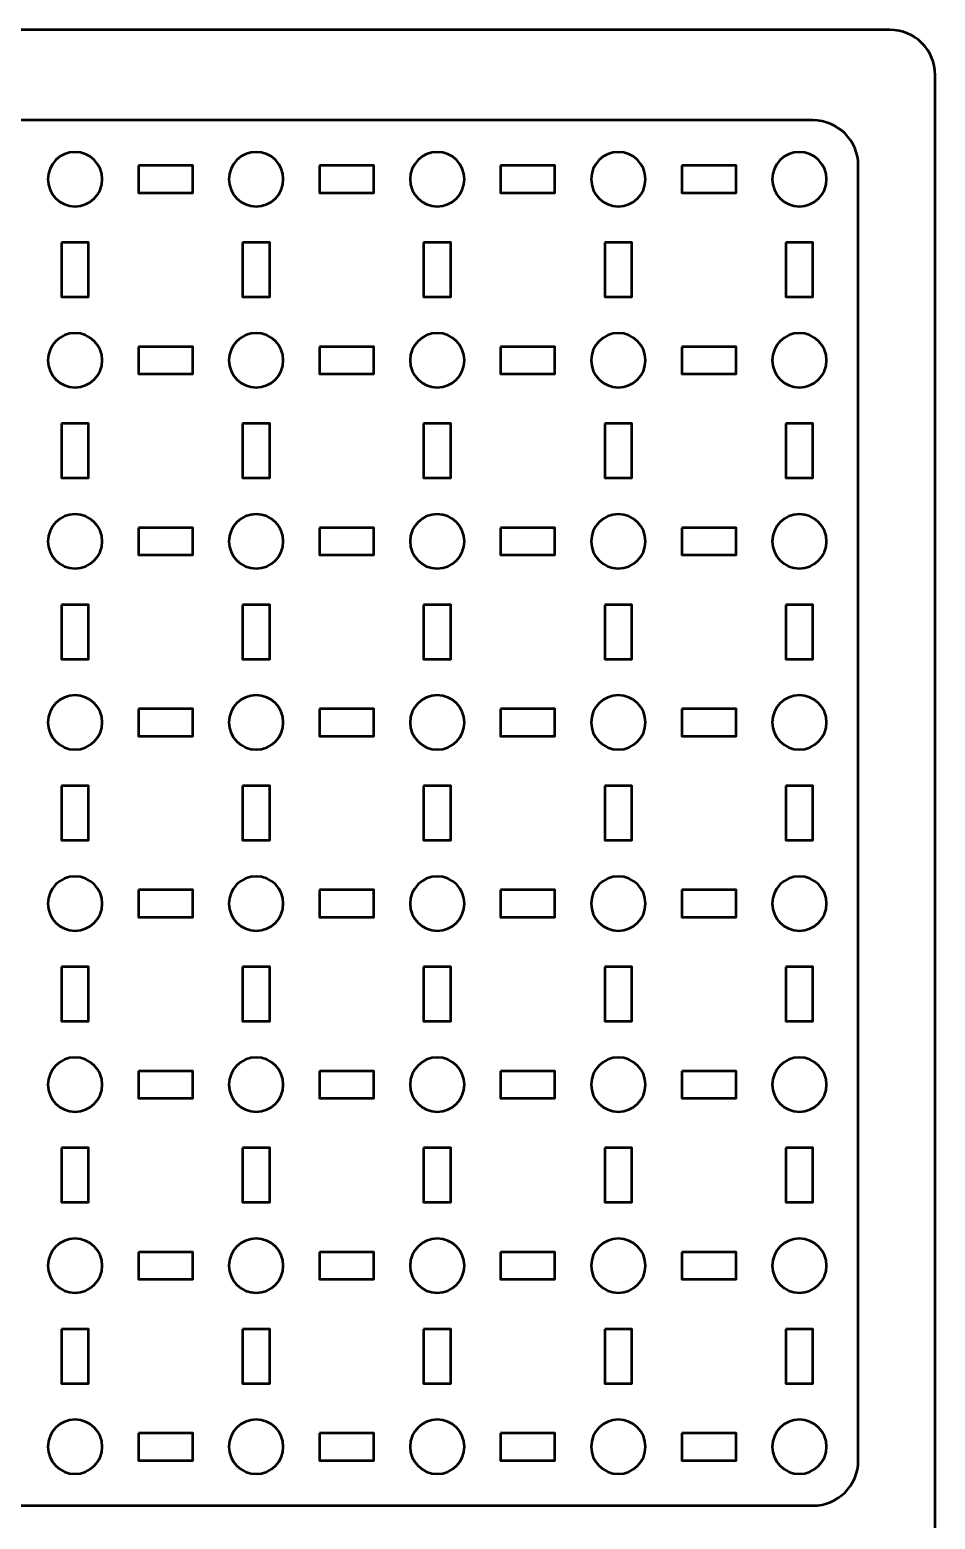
# Model space of a CAD drawing. Header units: centimetres. Extents: x -21 to 0, y -29.7 to 0.
# Drawn here: x -10 to 0, y -16.45 to 0 of the extents above; entities that cross this region are included whole.
import ezdxf

# ---------------------------------------------------------------- set-up
doc = ezdxf.new("R2010")
doc.units = ezdxf.units.CM
doc.header["$MEASUREMENT"] = 0
doc.layers.add('Layer 1', color=7, linetype='Continuous')

msp = doc.modelspace()

# ---------------------------------------------------------------- linework, layer by layer
at = {"layer": 'Layer 1', "color": 22, "lineweight": 53}
msp.add_open_spline([(-21.00003, -29.19996), (-21.00003, -29.19996), (-21.00003, -0.49992), (-21.00003, -0.49992), (-21.00003, -0.49992), (-21.00003, -0.22295), (-20.77694, 0.00004), (-20.49994, 0.00004), (-20.49994, 0.00004), (-20.49994, 0.00004), (-0.50008, 0.00004), (-0.50008, 0.00004), (-0.50008, 0.00004), (-0.22294, 0.00004), (0.00002, -0.22295), (0.00002, -0.49992), (0.00002, -0.49992), (0.00002, -0.49992), (0.00002, -29.19996), (0.00002, -29.19996), (0.00002, -29.19996), (0.00002, -29.47696), (-0.22294, -29.70005), (-0.50008, -29.70005), (-0.50008, -29.70005), (-0.50008, -29.70005), (-20.49994, -29.70005), (-20.49994, -29.70005), (-20.49994, -29.70005), (-20.77694, -29.70005), (-21.00003, -29.47696), (-21.00003, -29.19996)], degree=3, knots=[0, 0, 0, 0, 0.125, 0.125, 0.125, 0.125, 0.25, 0.25, 0.25, 0.25, 0.375, 0.375, 0.375, 0.375, 0.5, 0.5, 0.5, 0.5, 0.625, 0.625, 0.625, 0.625, 0.75, 0.75, 0.75, 0.75, 0.875, 0.875, 0.875, 0.875, 1, 1, 1, 1], dxfattribs=at)
at = {"layer": 'Layer 1', "color": 2, "lineweight": 53}
msp.add_open_spline([(-19.64997, -0.99997), (-19.64997, -0.99997), (-1.35004, -0.99997), (-1.35004, -0.99997), (-1.35004, -0.99997), (-1.07304, -0.99997), (-0.84994, -1.22307), (-0.84994, -1.50007), (-0.84994, -1.50007), (-0.84994, -1.50007), (-0.84994, -15.79995), (-0.84994, -15.79995), (-0.84994, -15.79995), (-0.84994, -16.07709), (-1.07304, -16.30005), (-1.35004, -16.30005), (-1.35004, -16.30005), (-1.35004, -16.30005), (-19.64997, -16.30005), (-19.64997, -16.30005), (-19.64997, -16.30005), (-19.92697, -16.30005), (-20.15006, -16.07709), (-20.15006, -15.79995), (-20.15006, -15.79995), (-20.15006, -15.79995), (-20.15006, -1.50007), (-20.15006, -1.50007), (-20.15006, -1.50007), (-20.15006, -1.22307), (-19.92697, -0.99997), (-19.64997, -0.99997)], degree=3, knots=[0, 0, 0, 0, 0.125, 0.125, 0.125, 0.125, 0.25, 0.25, 0.25, 0.25, 0.375, 0.375, 0.375, 0.375, 0.5, 0.5, 0.5, 0.5, 0.625, 0.625, 0.625, 0.625, 0.75, 0.75, 0.75, 0.75, 0.875, 0.875, 0.875, 0.875, 1, 1, 1, 1], dxfattribs=at)
at = {"layer": 'Layer 1', "lineweight": 53}
for points in [[(-9.20005, -1.65), (-9.20005, -1.81577), (-9.33439, -1.95), (-9.50002, -1.95), (-9.50002, -1.95), (-9.66568, -1.95), (-9.80002, -1.81577), (-9.80002, -1.65), (-9.80002, -1.65), (-9.80002, -1.48433), (-9.66568, -1.35), (-9.50002, -1.35), (-9.50002, -1.35), (-9.33439, -1.35), (-9.20005, -1.48433), (-9.20005, -1.65)], [(-7.19994, -1.65), (-7.19994, -1.81577), (-7.33432, -1.95), (-7.49995, -1.95), (-7.49995, -1.95), (-7.66572, -1.95), (-7.79995, -1.81577), (-7.79995, -1.65), (-7.79995, -1.65), (-7.79995, -1.48433), (-7.66572, -1.35), (-7.49995, -1.35), (-7.49995, -1.35), (-7.33432, -1.35), (-7.19994, -1.48433), (-7.19994, -1.65)], [(-5.20001, -1.65), (-5.20001, -1.81577), (-5.33435, -1.95), (-5.50001, -1.95), (-5.50001, -1.95), (-5.66564, -1.95), (-5.80002, -1.81577), (-5.80002, -1.65), (-5.80002, -1.65), (-5.80002, -1.48433), (-5.66564, -1.35), (-5.50001, -1.35), (-5.50001, -1.35), (-5.33435, -1.35), (-5.20001, -1.48433), (-5.20001, -1.65)], [(-3.20004, -1.65), (-3.20004, -1.81577), (-3.33428, -1.95), (-3.50005, -1.95), (-3.50005, -1.95), (-3.66571, -1.95), (-3.80005, -1.81577), (-3.80005, -1.65), (-3.80005, -1.65), (-3.80005, -1.48433), (-3.66571, -1.35), (-3.50005, -1.35), (-3.50005, -1.35), (-3.33428, -1.35), (-3.20004, -1.48433), (-3.20004, -1.65)], [(-1.19997, -1.65), (-1.19997, -1.81577), (-1.33434, -1.95), (-1.49997, -1.95), (-1.49997, -1.95), (-1.66574, -1.95), (-1.79997, -1.81577), (-1.79997, -1.65), (-1.79997, -1.65), (-1.79997, -1.48433), (-1.66574, -1.35), (-1.49997, -1.35), (-1.49997, -1.35), (-1.33434, -1.35), (-1.19997, -1.48433), (-1.19997, -1.65)], [(-8.8, -1.50007), (-8.8, -1.50007), (-8.2, -1.50007), (-8.2, -1.50007), (-8.2, -1.50007), (-8.2, -1.50007), (-8.2, -1.80007), (-8.2, -1.80007), (-8.2, -1.80007), (-8.2, -1.80007), (-8.8, -1.80007), (-8.8, -1.80007), (-8.8, -1.80007), (-8.8, -1.80007), (-8.8, -1.50007), (-8.8, -1.50007)], [(-6.80004, -1.50007), (-6.80004, -1.50007), (-6.20003, -1.50007), (-6.20003, -1.50007), (-6.20003, -1.50007), (-6.20003, -1.50007), (-6.20003, -1.80007), (-6.20003, -1.80007), (-6.20003, -1.80007), (-6.20003, -1.80007), (-6.80004, -1.80007), (-6.80004, -1.80007), (-6.80004, -1.80007), (-6.80004, -1.80007), (-6.80004, -1.50007), (-6.80004, -1.50007)], [(-4.79996, -1.50007), (-4.79996, -1.50007), (-4.19996, -1.50007), (-4.19996, -1.50007), (-4.19996, -1.50007), (-4.19996, -1.50007), (-4.19996, -1.80007), (-4.19996, -1.80007), (-4.19996, -1.80007), (-4.19996, -1.80007), (-4.79996, -1.80007), (-4.79996, -1.80007), (-4.79996, -1.80007), (-4.79996, -1.80007), (-4.79996, -1.50007), (-4.79996, -1.50007)], [(-2.80003, -1.50007), (-2.80003, -1.50007), (-2.20002, -1.50007), (-2.20002, -1.50007), (-2.20002, -1.50007), (-2.20002, -1.50007), (-2.20002, -1.80007), (-2.20002, -1.80007), (-2.20002, -1.80007), (-2.20002, -1.80007), (-2.80003, -1.80007), (-2.80003, -1.80007), (-2.80003, -1.80007), (-2.80003, -1.80007), (-2.80003, -1.50007), (-2.80003, -1.50007)], [(-9.64995, -2.35002), (-9.64995, -2.35002), (-9.34995, -2.35002), (-9.34995, -2.35002), (-9.34995, -2.35002), (-9.34995, -2.35002), (-9.34995, -2.95002), (-9.34995, -2.95002), (-9.34995, -2.95002), (-9.34995, -2.95002), (-9.64995, -2.95002), (-9.64995, -2.95002), (-9.64995, -2.95002), (-9.64995, -2.95002), (-9.64995, -2.35002), (-9.64995, -2.35002)], [(-7.65002, -2.35002), (-7.65002, -2.35002), (-7.35002, -2.35002), (-7.35002, -2.35002), (-7.35002, -2.35002), (-7.35002, -2.35002), (-7.35002, -2.95002), (-7.35002, -2.95002), (-7.35002, -2.95002), (-7.35002, -2.95002), (-7.65002, -2.95002), (-7.65002, -2.95002), (-7.65002, -2.95002), (-7.65002, -2.95002), (-7.65002, -2.35002), (-7.65002, -2.35002)], [(-5.65009, -2.35002), (-5.65009, -2.35002), (-5.35008, -2.35002), (-5.35008, -2.35002), (-5.35008, -2.35002), (-5.35008, -2.35002), (-5.35008, -2.95002), (-5.35008, -2.95002), (-5.35008, -2.95002), (-5.35008, -2.95002), (-5.65009, -2.95002), (-5.65009, -2.95002), (-5.65009, -2.95002), (-5.65009, -2.95002), (-5.65009, -2.35002), (-5.65009, -2.35002)], [(-3.64998, -2.35002), (-3.64998, -2.35002), (-3.34997, -2.35002), (-3.34997, -2.35002), (-3.34997, -2.35002), (-3.34997, -2.35002), (-3.34997, -2.95002), (-3.34997, -2.95002), (-3.34997, -2.95002), (-3.34997, -2.95002), (-3.64998, -2.95002), (-3.64998, -2.95002), (-3.64998, -2.95002), (-3.64998, -2.95002), (-3.64998, -2.35002), (-3.64998, -2.35002)], [(-1.65004, -2.35002), (-1.65004, -2.35002), (-1.35004, -2.35002), (-1.35004, -2.35002), (-1.35004, -2.35002), (-1.35004, -2.35002), (-1.35004, -2.95002), (-1.35004, -2.95002), (-1.35004, -2.95002), (-1.35004, -2.95002), (-1.65004, -2.95002), (-1.65004, -2.95002), (-1.65004, -2.95002), (-1.65004, -2.95002), (-1.65004, -2.35002), (-1.65004, -2.35002)], [(-9.20005, -3.65007), (-9.20005, -3.8157), (-9.33439, -3.95007), (-9.50002, -3.95007), (-9.50002, -3.95007), (-9.66568, -3.95007), (-9.80002, -3.8157), (-9.80002, -3.65007), (-9.80002, -3.65007), (-9.80002, -3.4843), (-9.66568, -3.35007), (-9.50002, -3.35007), (-9.50002, -3.35007), (-9.33439, -3.35007), (-9.20005, -3.4843), (-9.20005, -3.65007)], [(-7.19994, -3.65007), (-7.19994, -3.8157), (-7.33432, -3.95007), (-7.49995, -3.95007), (-7.49995, -3.95007), (-7.66572, -3.95007), (-7.79995, -3.8157), (-7.79995, -3.65007), (-7.79995, -3.65007), (-7.79995, -3.4843), (-7.66572, -3.35007), (-7.49995, -3.35007), (-7.49995, -3.35007), (-7.33432, -3.35007), (-7.19994, -3.4843), (-7.19994, -3.65007)], [(-5.20001, -3.65007), (-5.20001, -3.8157), (-5.33435, -3.95007), (-5.50001, -3.95007), (-5.50001, -3.95007), (-5.66564, -3.95007), (-5.80002, -3.8157), (-5.80002, -3.65007), (-5.80002, -3.65007), (-5.80002, -3.4843), (-5.66564, -3.35007), (-5.50001, -3.35007), (-5.50001, -3.35007), (-5.33435, -3.35007), (-5.20001, -3.4843), (-5.20001, -3.65007)], [(-3.20004, -3.65007), (-3.20004, -3.8157), (-3.33428, -3.95007), (-3.50005, -3.95007), (-3.50005, -3.95007), (-3.66571, -3.95007), (-3.80005, -3.8157), (-3.80005, -3.65007), (-3.80005, -3.65007), (-3.80005, -3.4843), (-3.66571, -3.35007), (-3.50005, -3.35007), (-3.50005, -3.35007), (-3.33428, -3.35007), (-3.20004, -3.4843), (-3.20004, -3.65007)], [(-1.19997, -3.65007), (-1.19997, -3.8157), (-1.33434, -3.95007), (-1.49997, -3.95007), (-1.49997, -3.95007), (-1.66574, -3.95007), (-1.79997, -3.8157), (-1.79997, -3.65007), (-1.79997, -3.65007), (-1.79997, -3.4843), (-1.66574, -3.35007), (-1.49997, -3.35007), (-1.49997, -3.35007), (-1.33434, -3.35007), (-1.19997, -3.4843), (-1.19997, -3.65007)], [(-8.8, -3.5), (-8.8, -3.5), (-8.2, -3.5), (-8.2, -3.5), (-8.2, -3.5), (-8.2, -3.5), (-8.2, -3.8), (-8.2, -3.8), (-8.2, -3.8), (-8.2, -3.8), (-8.8, -3.8), (-8.8, -3.8), (-8.8, -3.8), (-8.8, -3.8), (-8.8, -3.5), (-8.8, -3.5)], [(-6.80004, -3.5), (-6.80004, -3.5), (-6.20003, -3.5), (-6.20003, -3.5), (-6.20003, -3.5), (-6.20003, -3.5), (-6.20003, -3.8), (-6.20003, -3.8), (-6.20003, -3.8), (-6.20003, -3.8), (-6.80004, -3.8), (-6.80004, -3.8), (-6.80004, -3.8), (-6.80004, -3.8), (-6.80004, -3.5), (-6.80004, -3.5)], [(-4.79996, -3.5), (-4.79996, -3.5), (-4.19996, -3.5), (-4.19996, -3.5), (-4.19996, -3.5), (-4.19996, -3.5), (-4.19996, -3.8), (-4.19996, -3.8), (-4.19996, -3.8), (-4.19996, -3.8), (-4.79996, -3.8), (-4.79996, -3.8), (-4.79996, -3.8), (-4.79996, -3.8), (-4.79996, -3.5), (-4.79996, -3.5)], [(-2.80003, -3.5), (-2.80003, -3.5), (-2.20002, -3.5), (-2.20002, -3.5), (-2.20002, -3.5), (-2.20002, -3.5), (-2.20002, -3.8), (-2.20002, -3.8), (-2.20002, -3.8), (-2.20002, -3.8), (-2.80003, -3.8), (-2.80003, -3.8), (-2.80003, -3.8), (-2.80003, -3.8), (-2.80003, -3.5), (-2.80003, -3.5)], [(-9.64995, -4.34998), (-9.64995, -4.34998), (-9.34995, -4.34998), (-9.34995, -4.34998), (-9.34995, -4.34998), (-9.34995, -4.34998), (-9.34995, -4.94999), (-9.34995, -4.94999), (-9.34995, -4.94999), (-9.34995, -4.94999), (-9.64995, -4.94999), (-9.64995, -4.94999), (-9.64995, -4.94999), (-9.64995, -4.94999), (-9.64995, -4.34998), (-9.64995, -4.34998)], [(-7.65002, -4.34998), (-7.65002, -4.34998), (-7.35002, -4.34998), (-7.35002, -4.34998), (-7.35002, -4.34998), (-7.35002, -4.34998), (-7.35002, -4.94999), (-7.35002, -4.94999), (-7.35002, -4.94999), (-7.35002, -4.94999), (-7.65002, -4.94999), (-7.65002, -4.94999), (-7.65002, -4.94999), (-7.65002, -4.94999), (-7.65002, -4.34998), (-7.65002, -4.34998)], [(-5.65009, -4.34998), (-5.65009, -4.34998), (-5.35008, -4.34998), (-5.35008, -4.34998), (-5.35008, -4.34998), (-5.35008, -4.34998), (-5.35008, -4.94999), (-5.35008, -4.94999), (-5.35008, -4.94999), (-5.35008, -4.94999), (-5.65009, -4.94999), (-5.65009, -4.94999), (-5.65009, -4.94999), (-5.65009, -4.94999), (-5.65009, -4.34998), (-5.65009, -4.34998)], [(-3.64998, -4.34998), (-3.64998, -4.34998), (-3.34997, -4.34998), (-3.34997, -4.34998), (-3.34997, -4.34998), (-3.34997, -4.34998), (-3.34997, -4.94999), (-3.34997, -4.94999), (-3.34997, -4.94999), (-3.34997, -4.94999), (-3.64998, -4.94999), (-3.64998, -4.94999), (-3.64998, -4.94999), (-3.64998, -4.94999), (-3.64998, -4.34998), (-3.64998, -4.34998)], [(-1.65004, -4.34998), (-1.65004, -4.34998), (-1.35004, -4.34998), (-1.35004, -4.34998), (-1.35004, -4.34998), (-1.35004, -4.34998), (-1.35004, -4.94999), (-1.35004, -4.94999), (-1.35004, -4.94999), (-1.35004, -4.94999), (-1.65004, -4.94999), (-1.65004, -4.94999), (-1.65004, -4.94999), (-1.65004, -4.94999), (-1.65004, -4.34998), (-1.65004, -4.34998)], [(-9.20005, -5.65001), (-9.20005, -5.81567), (-9.33439, -5.95001), (-9.50002, -5.95001), (-9.50002, -5.95001), (-9.66568, -5.95001), (-9.80002, -5.81567), (-9.80002, -5.65001), (-9.80002, -5.65001), (-9.80002, -5.48438), (-9.66568, -5.35), (-9.50002, -5.35), (-9.50002, -5.35), (-9.33439, -5.35), (-9.20005, -5.48438), (-9.20005, -5.65001)], [(-7.19994, -5.65001), (-7.19994, -5.81567), (-7.33432, -5.95001), (-7.49995, -5.95001), (-7.49995, -5.95001), (-7.66572, -5.95001), (-7.79995, -5.81567), (-7.79995, -5.65001), (-7.79995, -5.65001), (-7.79995, -5.48438), (-7.66572, -5.35), (-7.49995, -5.35), (-7.49995, -5.35), (-7.33432, -5.35), (-7.19994, -5.48438), (-7.19994, -5.65001)], [(-5.20001, -5.65001), (-5.20001, -5.81567), (-5.33435, -5.95001), (-5.50001, -5.95001), (-5.50001, -5.95001), (-5.66564, -5.95001), (-5.80002, -5.81567), (-5.80002, -5.65001), (-5.80002, -5.65001), (-5.80002, -5.48438), (-5.66564, -5.35), (-5.50001, -5.35), (-5.50001, -5.35), (-5.33435, -5.35), (-5.20001, -5.48438), (-5.20001, -5.65001)], [(-3.20004, -5.65001), (-3.20004, -5.81567), (-3.33428, -5.95001), (-3.50005, -5.95001), (-3.50005, -5.95001), (-3.66571, -5.95001), (-3.80005, -5.81567), (-3.80005, -5.65001), (-3.80005, -5.65001), (-3.80005, -5.48438), (-3.66571, -5.35), (-3.50005, -5.35), (-3.50005, -5.35), (-3.33428, -5.35), (-3.20004, -5.48438), (-3.20004, -5.65001)], [(-1.19997, -5.65001), (-1.19997, -5.81567), (-1.33434, -5.95001), (-1.49997, -5.95001), (-1.49997, -5.95001), (-1.66574, -5.95001), (-1.79997, -5.81567), (-1.79997, -5.65001), (-1.79997, -5.65001), (-1.79997, -5.48438), (-1.66574, -5.35), (-1.49997, -5.35), (-1.49997, -5.35), (-1.33434, -5.35), (-1.19997, -5.48438), (-1.19997, -5.65001)], [(-8.8, -5.49993), (-8.8, -5.49993), (-8.2, -5.49993), (-8.2, -5.49993), (-8.2, -5.49993), (-8.2, -5.49993), (-8.2, -5.79994), (-8.2, -5.79994), (-8.2, -5.79994), (-8.2, -5.79994), (-8.8, -5.79994), (-8.8, -5.79994), (-8.8, -5.79994), (-8.8, -5.79994), (-8.8, -5.49993), (-8.8, -5.49993)], [(-6.80004, -5.49993), (-6.80004, -5.49993), (-6.20003, -5.49993), (-6.20003, -5.49993), (-6.20003, -5.49993), (-6.20003, -5.49993), (-6.20003, -5.79994), (-6.20003, -5.79994), (-6.20003, -5.79994), (-6.20003, -5.79994), (-6.80004, -5.79994), (-6.80004, -5.79994), (-6.80004, -5.79994), (-6.80004, -5.79994), (-6.80004, -5.49993), (-6.80004, -5.49993)], [(-4.79996, -5.49993), (-4.79996, -5.49993), (-4.19996, -5.49993), (-4.19996, -5.49993), (-4.19996, -5.49993), (-4.19996, -5.49993), (-4.19996, -5.79994), (-4.19996, -5.79994), (-4.19996, -5.79994), (-4.19996, -5.79994), (-4.79996, -5.79994), (-4.79996, -5.79994), (-4.79996, -5.79994), (-4.79996, -5.79994), (-4.79996, -5.49993), (-4.79996, -5.49993)], [(-2.80003, -5.49993), (-2.80003, -5.49993), (-2.20002, -5.49993), (-2.20002, -5.49993), (-2.20002, -5.49993), (-2.20002, -5.49993), (-2.20002, -5.79994), (-2.20002, -5.79994), (-2.20002, -5.79994), (-2.20002, -5.79994), (-2.80003, -5.79994), (-2.80003, -5.79994), (-2.80003, -5.79994), (-2.80003, -5.79994), (-2.80003, -5.49993), (-2.80003, -5.49993)], [(-9.64995, -6.35006), (-9.64995, -6.35006), (-9.34995, -6.35006), (-9.34995, -6.35006), (-9.34995, -6.35006), (-9.34995, -6.35006), (-9.34995, -6.95006), (-9.34995, -6.95006), (-9.34995, -6.95006), (-9.34995, -6.95006), (-9.64995, -6.95006), (-9.64995, -6.95006), (-9.64995, -6.95006), (-9.64995, -6.95006), (-9.64995, -6.35006), (-9.64995, -6.35006)], [(-7.65002, -6.35006), (-7.65002, -6.35006), (-7.35002, -6.35006), (-7.35002, -6.35006), (-7.35002, -6.35006), (-7.35002, -6.35006), (-7.35002, -6.95006), (-7.35002, -6.95006), (-7.35002, -6.95006), (-7.35002, -6.95006), (-7.65002, -6.95006), (-7.65002, -6.95006), (-7.65002, -6.95006), (-7.65002, -6.95006), (-7.65002, -6.35006), (-7.65002, -6.35006)], [(-5.65009, -6.35006), (-5.65009, -6.35006), (-5.35008, -6.35006), (-5.35008, -6.35006), (-5.35008, -6.35006), (-5.35008, -6.35006), (-5.35008, -6.95006), (-5.35008, -6.95006), (-5.35008, -6.95006), (-5.35008, -6.95006), (-5.65009, -6.95006), (-5.65009, -6.95006), (-5.65009, -6.95006), (-5.65009, -6.95006), (-5.65009, -6.35006), (-5.65009, -6.35006)], [(-3.64998, -6.35006), (-3.64998, -6.35006), (-3.34997, -6.35006), (-3.34997, -6.35006), (-3.34997, -6.35006), (-3.34997, -6.35006), (-3.34997, -6.95006), (-3.34997, -6.95006), (-3.34997, -6.95006), (-3.34997, -6.95006), (-3.64998, -6.95006), (-3.64998, -6.95006), (-3.64998, -6.95006), (-3.64998, -6.95006), (-3.64998, -6.35006), (-3.64998, -6.35006)], [(-1.65004, -6.35006), (-1.65004, -6.35006), (-1.35004, -6.35006), (-1.35004, -6.35006), (-1.35004, -6.35006), (-1.35004, -6.35006), (-1.35004, -6.95006), (-1.35004, -6.95006), (-1.35004, -6.95006), (-1.35004, -6.95006), (-1.65004, -6.95006), (-1.65004, -6.95006), (-1.65004, -6.95006), (-1.65004, -6.95006), (-1.65004, -6.35006), (-1.65004, -6.35006)], [(-9.20005, -7.64997), (-9.20005, -7.81574), (-9.33439, -7.94998), (-9.50002, -7.94998), (-9.50002, -7.94998), (-9.66568, -7.94998), (-9.80002, -7.81574), (-9.80002, -7.64997), (-9.80002, -7.64997), (-9.80002, -7.48431), (-9.66568, -7.34997), (-9.50002, -7.34997), (-9.50002, -7.34997), (-9.33439, -7.34997), (-9.20005, -7.48431), (-9.20005, -7.64997)], [(-7.19994, -7.64997), (-7.19994, -7.81574), (-7.33432, -7.94998), (-7.49995, -7.94998), (-7.49995, -7.94998), (-7.66572, -7.94998), (-7.79995, -7.81574), (-7.79995, -7.64997), (-7.79995, -7.64997), (-7.79995, -7.48431), (-7.66572, -7.34997), (-7.49995, -7.34997), (-7.49995, -7.34997), (-7.33432, -7.34997), (-7.19994, -7.48431), (-7.19994, -7.64997)], [(-5.20001, -7.64997), (-5.20001, -7.81574), (-5.33435, -7.94998), (-5.50001, -7.94998), (-5.50001, -7.94998), (-5.66564, -7.94998), (-5.80002, -7.81574), (-5.80002, -7.64997), (-5.80002, -7.64997), (-5.80002, -7.48431), (-5.66564, -7.34997), (-5.50001, -7.34997), (-5.50001, -7.34997), (-5.33435, -7.34997), (-5.20001, -7.48431), (-5.20001, -7.64997)], [(-3.20004, -7.64997), (-3.20004, -7.81574), (-3.33428, -7.94998), (-3.50005, -7.94998), (-3.50005, -7.94998), (-3.66571, -7.94998), (-3.80005, -7.81574), (-3.80005, -7.64997), (-3.80005, -7.64997), (-3.80005, -7.48431), (-3.66571, -7.34997), (-3.50005, -7.34997), (-3.50005, -7.34997), (-3.33428, -7.34997), (-3.20004, -7.48431), (-3.20004, -7.64997)], [(-1.19997, -7.64997), (-1.19997, -7.81574), (-1.33434, -7.94998), (-1.49997, -7.94998), (-1.49997, -7.94998), (-1.66574, -7.94998), (-1.79997, -7.81574), (-1.79997, -7.64997), (-1.79997, -7.64997), (-1.79997, -7.48431), (-1.66574, -7.34997), (-1.49997, -7.34997), (-1.49997, -7.34997), (-1.33434, -7.34997), (-1.19997, -7.48431), (-1.19997, -7.64997)], [(-8.8, -7.50004), (-8.8, -7.50004), (-8.2, -7.50004), (-8.2, -7.50004), (-8.2, -7.50004), (-8.2, -7.50004), (-8.2, -7.80004), (-8.2, -7.80004), (-8.2, -7.80004), (-8.2, -7.80004), (-8.8, -7.80004), (-8.8, -7.80004), (-8.8, -7.80004), (-8.8, -7.80004), (-8.8, -7.50004), (-8.8, -7.50004)], [(-6.80004, -7.50004), (-6.80004, -7.50004), (-6.20003, -7.50004), (-6.20003, -7.50004), (-6.20003, -7.50004), (-6.20003, -7.50004), (-6.20003, -7.80004), (-6.20003, -7.80004), (-6.20003, -7.80004), (-6.20003, -7.80004), (-6.80004, -7.80004), (-6.80004, -7.80004), (-6.80004, -7.80004), (-6.80004, -7.80004), (-6.80004, -7.50004), (-6.80004, -7.50004)], [(-4.79996, -7.50004), (-4.79996, -7.50004), (-4.19996, -7.50004), (-4.19996, -7.50004), (-4.19996, -7.50004), (-4.19996, -7.50004), (-4.19996, -7.80004), (-4.19996, -7.80004), (-4.19996, -7.80004), (-4.19996, -7.80004), (-4.79996, -7.80004), (-4.79996, -7.80004), (-4.79996, -7.80004), (-4.79996, -7.80004), (-4.79996, -7.50004), (-4.79996, -7.50004)], [(-2.80003, -7.50004), (-2.80003, -7.50004), (-2.20002, -7.50004), (-2.20002, -7.50004), (-2.20002, -7.50004), (-2.20002, -7.50004), (-2.20002, -7.80004), (-2.20002, -7.80004), (-2.20002, -7.80004), (-2.20002, -7.80004), (-2.80003, -7.80004), (-2.80003, -7.80004), (-2.80003, -7.80004), (-2.80003, -7.80004), (-2.80003, -7.50004), (-2.80003, -7.50004)], [(-9.64995, -8.35003), (-9.64995, -8.35003), (-9.34995, -8.35003), (-9.34995, -8.35003), (-9.34995, -8.35003), (-9.34995, -8.35003), (-9.34995, -8.95003), (-9.34995, -8.95003), (-9.34995, -8.95003), (-9.34995, -8.95003), (-9.64995, -8.95003), (-9.64995, -8.95003), (-9.64995, -8.95003), (-9.64995, -8.95003), (-9.64995, -8.35003), (-9.64995, -8.35003)], [(-7.65002, -8.35003), (-7.65002, -8.35003), (-7.35002, -8.35003), (-7.35002, -8.35003), (-7.35002, -8.35003), (-7.35002, -8.35003), (-7.35002, -8.95003), (-7.35002, -8.95003), (-7.35002, -8.95003), (-7.35002, -8.95003), (-7.65002, -8.95003), (-7.65002, -8.95003), (-7.65002, -8.95003), (-7.65002, -8.95003), (-7.65002, -8.35003), (-7.65002, -8.35003)], [(-5.65009, -8.35003), (-5.65009, -8.35003), (-5.35008, -8.35003), (-5.35008, -8.35003), (-5.35008, -8.35003), (-5.35008, -8.35003), (-5.35008, -8.95003), (-5.35008, -8.95003), (-5.35008, -8.95003), (-5.35008, -8.95003), (-5.65009, -8.95003), (-5.65009, -8.95003), (-5.65009, -8.95003), (-5.65009, -8.95003), (-5.65009, -8.35003), (-5.65009, -8.35003)], [(-3.64998, -8.35003), (-3.64998, -8.35003), (-3.34997, -8.35003), (-3.34997, -8.35003), (-3.34997, -8.35003), (-3.34997, -8.35003), (-3.34997, -8.95003), (-3.34997, -8.95003), (-3.34997, -8.95003), (-3.34997, -8.95003), (-3.64998, -8.95003), (-3.64998, -8.95003), (-3.64998, -8.95003), (-3.64998, -8.95003), (-3.64998, -8.35003), (-3.64998, -8.35003)], [(-1.65004, -8.35003), (-1.65004, -8.35003), (-1.35004, -8.35003), (-1.35004, -8.35003), (-1.35004, -8.35003), (-1.35004, -8.35003), (-1.35004, -8.95003), (-1.35004, -8.95003), (-1.35004, -8.95003), (-1.35004, -8.95003), (-1.65004, -8.95003), (-1.65004, -8.95003), (-1.65004, -8.95003), (-1.65004, -8.95003), (-1.65004, -8.35003), (-1.65004, -8.35003)], [(-9.20005, -9.65005), (-9.20005, -9.81568), (-9.33439, -9.95005), (-9.50002, -9.95005), (-9.50002, -9.95005), (-9.66568, -9.95005), (-9.80002, -9.81568), (-9.80002, -9.65005), (-9.80002, -9.65005), (-9.80002, -9.48428), (-9.66568, -9.35004), (-9.50002, -9.35004), (-9.50002, -9.35004), (-9.33439, -9.35004), (-9.20005, -9.48428), (-9.20005, -9.65005)], [(-7.19994, -9.65005), (-7.19994, -9.81568), (-7.33432, -9.95005), (-7.49995, -9.95005), (-7.49995, -9.95005), (-7.66572, -9.95005), (-7.79995, -9.81568), (-7.79995, -9.65005), (-7.79995, -9.65005), (-7.79995, -9.48428), (-7.66572, -9.35004), (-7.49995, -9.35004), (-7.49995, -9.35004), (-7.33432, -9.35004), (-7.19994, -9.48428), (-7.19994, -9.65005)], [(-5.20001, -9.65005), (-5.20001, -9.81568), (-5.33435, -9.95005), (-5.50001, -9.95005), (-5.50001, -9.95005), (-5.66564, -9.95005), (-5.80002, -9.81568), (-5.80002, -9.65005), (-5.80002, -9.65005), (-5.80002, -9.48428), (-5.66564, -9.35004), (-5.50001, -9.35004), (-5.50001, -9.35004), (-5.33435, -9.35004), (-5.20001, -9.48428), (-5.20001, -9.65005)], [(-3.20004, -9.65005), (-3.20004, -9.81568), (-3.33428, -9.95005), (-3.50005, -9.95005), (-3.50005, -9.95005), (-3.66571, -9.95005), (-3.80005, -9.81568), (-3.80005, -9.65005), (-3.80005, -9.65005), (-3.80005, -9.48428), (-3.66571, -9.35004), (-3.50005, -9.35004), (-3.50005, -9.35004), (-3.33428, -9.35004), (-3.20004, -9.48428), (-3.20004, -9.65005)], [(-1.19997, -9.65005), (-1.19997, -9.81568), (-1.33434, -9.95005), (-1.49997, -9.95005), (-1.49997, -9.95005), (-1.66574, -9.95005), (-1.79997, -9.81568), (-1.79997, -9.65005), (-1.79997, -9.65005), (-1.79997, -9.48428), (-1.66574, -9.35004), (-1.49997, -9.35004), (-1.49997, -9.35004), (-1.33434, -9.35004), (-1.19997, -9.48428), (-1.19997, -9.65005)], [(-8.8, -9.49997), (-8.8, -9.49997), (-8.2, -9.49997), (-8.2, -9.49997), (-8.2, -9.49997), (-8.2, -9.49997), (-8.2, -9.79998), (-8.2, -9.79998), (-8.2, -9.79998), (-8.2, -9.79998), (-8.8, -9.79998), (-8.8, -9.79998), (-8.8, -9.79998), (-8.8, -9.79998), (-8.8, -9.49997), (-8.8, -9.49997)], [(-6.80004, -9.49997), (-6.80004, -9.49997), (-6.20003, -9.49997), (-6.20003, -9.49997), (-6.20003, -9.49997), (-6.20003, -9.49997), (-6.20003, -9.79998), (-6.20003, -9.79998), (-6.20003, -9.79998), (-6.20003, -9.79998), (-6.80004, -9.79998), (-6.80004, -9.79998), (-6.80004, -9.79998), (-6.80004, -9.79998), (-6.80004, -9.49997), (-6.80004, -9.49997)], [(-4.79996, -9.49997), (-4.79996, -9.49997), (-4.19996, -9.49997), (-4.19996, -9.49997), (-4.19996, -9.49997), (-4.19996, -9.49997), (-4.19996, -9.79998), (-4.19996, -9.79998), (-4.19996, -9.79998), (-4.19996, -9.79998), (-4.79996, -9.79998), (-4.79996, -9.79998), (-4.79996, -9.79998), (-4.79996, -9.79998), (-4.79996, -9.49997), (-4.79996, -9.49997)], [(-2.80003, -9.49997), (-2.80003, -9.49997), (-2.20002, -9.49997), (-2.20002, -9.49997), (-2.20002, -9.49997), (-2.20002, -9.49997), (-2.20002, -9.79998), (-2.20002, -9.79998), (-2.20002, -9.79998), (-2.20002, -9.79998), (-2.80003, -9.79998), (-2.80003, -9.79998), (-2.80003, -9.79998), (-2.80003, -9.79998), (-2.80003, -9.49997), (-2.80003, -9.49997)], [(-9.64995, -10.34996), (-9.64995, -10.34996), (-9.34995, -10.34996), (-9.34995, -10.34996), (-9.34995, -10.34996), (-9.34995, -10.34996), (-9.34995, -10.94996), (-9.34995, -10.94996), (-9.34995, -10.94996), (-9.34995, -10.94996), (-9.64995, -10.94996), (-9.64995, -10.94996), (-9.64995, -10.94996), (-9.64995, -10.94996), (-9.64995, -10.34996), (-9.64995, -10.34996)], [(-7.65002, -10.34996), (-7.65002, -10.34996), (-7.35002, -10.34996), (-7.35002, -10.34996), (-7.35002, -10.34996), (-7.35002, -10.34996), (-7.35002, -10.94996), (-7.35002, -10.94996), (-7.35002, -10.94996), (-7.35002, -10.94996), (-7.65002, -10.94996), (-7.65002, -10.94996), (-7.65002, -10.94996), (-7.65002, -10.94996), (-7.65002, -10.34996), (-7.65002, -10.34996)], [(-5.65009, -10.34996), (-5.65009, -10.34996), (-5.35008, -10.34996), (-5.35008, -10.34996), (-5.35008, -10.34996), (-5.35008, -10.34996), (-5.35008, -10.94996), (-5.35008, -10.94996), (-5.35008, -10.94996), (-5.35008, -10.94996), (-5.65009, -10.94996), (-5.65009, -10.94996), (-5.65009, -10.94996), (-5.65009, -10.94996), (-5.65009, -10.34996), (-5.65009, -10.34996)], [(-3.64998, -10.34996), (-3.64998, -10.34996), (-3.34997, -10.34996), (-3.34997, -10.34996), (-3.34997, -10.34996), (-3.34997, -10.34996), (-3.34997, -10.94996), (-3.34997, -10.94996), (-3.34997, -10.94996), (-3.34997, -10.94996), (-3.64998, -10.94996), (-3.64998, -10.94996), (-3.64998, -10.94996), (-3.64998, -10.94996), (-3.64998, -10.34996), (-3.64998, -10.34996)], [(-1.65004, -10.34996), (-1.65004, -10.34996), (-1.35004, -10.34996), (-1.35004, -10.34996), (-1.35004, -10.34996), (-1.35004, -10.34996), (-1.35004, -10.94996), (-1.35004, -10.94996), (-1.35004, -10.94996), (-1.35004, -10.94996), (-1.65004, -10.94996), (-1.65004, -10.94996), (-1.65004, -10.94996), (-1.65004, -10.94996), (-1.65004, -10.34996), (-1.65004, -10.34996)], [(-9.20005, -11.65001), (-9.20005, -11.81564), (-9.33439, -11.94998), (-9.50002, -11.94998), (-9.50002, -11.94998), (-9.66568, -11.94998), (-9.80002, -11.81564), (-9.80002, -11.65001), (-9.80002, -11.65001), (-9.80002, -11.48435), (-9.66568, -11.35001), (-9.50002, -11.35001), (-9.50002, -11.35001), (-9.33439, -11.35001), (-9.20005, -11.48435), (-9.20005, -11.65001)], [(-7.19994, -11.65001), (-7.19994, -11.81564), (-7.33432, -11.94998), (-7.49995, -11.94998), (-7.49995, -11.94998), (-7.66572, -11.94998), (-7.79995, -11.81564), (-7.79995, -11.65001), (-7.79995, -11.65001), (-7.79995, -11.48435), (-7.66572, -11.35001), (-7.49995, -11.35001), (-7.49995, -11.35001), (-7.33432, -11.35001), (-7.19994, -11.48435), (-7.19994, -11.65001)], [(-5.20001, -11.65001), (-5.20001, -11.81564), (-5.33435, -11.94998), (-5.50001, -11.94998), (-5.50001, -11.94998), (-5.66564, -11.94998), (-5.80002, -11.81564), (-5.80002, -11.65001), (-5.80002, -11.65001), (-5.80002, -11.48435), (-5.66564, -11.35001), (-5.50001, -11.35001), (-5.50001, -11.35001), (-5.33435, -11.35001), (-5.20001, -11.48435), (-5.20001, -11.65001)], [(-3.20004, -11.65001), (-3.20004, -11.81564), (-3.33428, -11.94998), (-3.50005, -11.94998), (-3.50005, -11.94998), (-3.66571, -11.94998), (-3.80005, -11.81564), (-3.80005, -11.65001), (-3.80005, -11.65001), (-3.80005, -11.48435), (-3.66571, -11.35001), (-3.50005, -11.35001), (-3.50005, -11.35001), (-3.33428, -11.35001), (-3.20004, -11.48435), (-3.20004, -11.65001)], [(-1.19997, -11.65001), (-1.19997, -11.81564), (-1.33434, -11.94998), (-1.49997, -11.94998), (-1.49997, -11.94998), (-1.66574, -11.94998), (-1.79997, -11.81564), (-1.79997, -11.65001), (-1.79997, -11.65001), (-1.79997, -11.48435), (-1.66574, -11.35001), (-1.49997, -11.35001), (-1.49997, -11.35001), (-1.33434, -11.35001), (-1.19997, -11.48435), (-1.19997, -11.65001)], [(-8.8, -11.50008), (-8.8, -11.50008), (-8.2, -11.50008), (-8.2, -11.50008), (-8.2, -11.50008), (-8.2, -11.50008), (-8.2, -11.80009), (-8.2, -11.80009), (-8.2, -11.80009), (-8.2, -11.80009), (-8.8, -11.80009), (-8.8, -11.80009), (-8.8, -11.80009), (-8.8, -11.80009), (-8.8, -11.50008), (-8.8, -11.50008)], [(-6.80004, -11.50008), (-6.80004, -11.50008), (-6.20003, -11.50008), (-6.20003, -11.50008), (-6.20003, -11.50008), (-6.20003, -11.50008), (-6.20003, -11.80009), (-6.20003, -11.80009), (-6.20003, -11.80009), (-6.20003, -11.80009), (-6.80004, -11.80009), (-6.80004, -11.80009), (-6.80004, -11.80009), (-6.80004, -11.80009), (-6.80004, -11.50008), (-6.80004, -11.50008)], [(-4.79996, -11.50008), (-4.79996, -11.50008), (-4.19996, -11.50008), (-4.19996, -11.50008), (-4.19996, -11.50008), (-4.19996, -11.50008), (-4.19996, -11.80009), (-4.19996, -11.80009), (-4.19996, -11.80009), (-4.19996, -11.80009), (-4.79996, -11.80009), (-4.79996, -11.80009), (-4.79996, -11.80009), (-4.79996, -11.80009), (-4.79996, -11.50008), (-4.79996, -11.50008)], [(-2.80003, -11.50008), (-2.80003, -11.50008), (-2.20002, -11.50008), (-2.20002, -11.50008), (-2.20002, -11.50008), (-2.20002, -11.50008), (-2.20002, -11.80009), (-2.20002, -11.80009), (-2.20002, -11.80009), (-2.20002, -11.80009), (-2.80003, -11.80009), (-2.80003, -11.80009), (-2.80003, -11.80009), (-2.80003, -11.80009), (-2.80003, -11.50008), (-2.80003, -11.50008)], [(-9.64995, -12.35003), (-9.64995, -12.35003), (-9.34995, -12.35003), (-9.34995, -12.35003), (-9.34995, -12.35003), (-9.34995, -12.35003), (-9.34995, -12.95004), (-9.34995, -12.95004), (-9.34995, -12.95004), (-9.34995, -12.95004), (-9.64995, -12.95004), (-9.64995, -12.95004), (-9.64995, -12.95004), (-9.64995, -12.95004), (-9.64995, -12.35003), (-9.64995, -12.35003)], [(-7.65002, -12.35003), (-7.65002, -12.35003), (-7.35002, -12.35003), (-7.35002, -12.35003), (-7.35002, -12.35003), (-7.35002, -12.35003), (-7.35002, -12.95004), (-7.35002, -12.95004), (-7.35002, -12.95004), (-7.35002, -12.95004), (-7.65002, -12.95004), (-7.65002, -12.95004), (-7.65002, -12.95004), (-7.65002, -12.95004), (-7.65002, -12.35003), (-7.65002, -12.35003)], [(-5.65009, -12.35003), (-5.65009, -12.35003), (-5.35008, -12.35003), (-5.35008, -12.35003), (-5.35008, -12.35003), (-5.35008, -12.35003), (-5.35008, -12.95004), (-5.35008, -12.95004), (-5.35008, -12.95004), (-5.35008, -12.95004), (-5.65009, -12.95004), (-5.65009, -12.95004), (-5.65009, -12.95004), (-5.65009, -12.95004), (-5.65009, -12.35003), (-5.65009, -12.35003)], [(-3.64998, -12.35003), (-3.64998, -12.35003), (-3.34997, -12.35003), (-3.34997, -12.35003), (-3.34997, -12.35003), (-3.34997, -12.35003), (-3.34997, -12.95004), (-3.34997, -12.95004), (-3.34997, -12.95004), (-3.34997, -12.95004), (-3.64998, -12.95004), (-3.64998, -12.95004), (-3.64998, -12.95004), (-3.64998, -12.95004), (-3.64998, -12.35003), (-3.64998, -12.35003)], [(-1.65004, -12.35003), (-1.65004, -12.35003), (-1.35004, -12.35003), (-1.35004, -12.35003), (-1.35004, -12.35003), (-1.35004, -12.35003), (-1.35004, -12.95004), (-1.35004, -12.95004), (-1.35004, -12.95004), (-1.35004, -12.95004), (-1.65004, -12.95004), (-1.65004, -12.95004), (-1.65004, -12.95004), (-1.65004, -12.95004), (-1.65004, -12.35003), (-1.65004, -12.35003)], [(-9.20005, -13.65009), (-9.20005, -13.81572), (-9.33439, -13.95009), (-9.50002, -13.95009), (-9.50002, -13.95009), (-9.66568, -13.95009), (-9.80002, -13.81572), (-9.80002, -13.65009), (-9.80002, -13.65009), (-9.80002, -13.48432), (-9.66568, -13.35009), (-9.50002, -13.35009), (-9.50002, -13.35009), (-9.33439, -13.35009), (-9.20005, -13.48432), (-9.20005, -13.65009)], [(-7.19994, -13.65009), (-7.19994, -13.81572), (-7.33432, -13.95009), (-7.49995, -13.95009), (-7.49995, -13.95009), (-7.66572, -13.95009), (-7.79995, -13.81572), (-7.79995, -13.65009), (-7.79995, -13.65009), (-7.79995, -13.48432), (-7.66572, -13.35009), (-7.49995, -13.35009), (-7.49995, -13.35009), (-7.33432, -13.35009), (-7.19994, -13.48432), (-7.19994, -13.65009)], [(-5.20001, -13.65009), (-5.20001, -13.81572), (-5.33435, -13.95009), (-5.50001, -13.95009), (-5.50001, -13.95009), (-5.66564, -13.95009), (-5.80002, -13.81572), (-5.80002, -13.65009), (-5.80002, -13.65009), (-5.80002, -13.48432), (-5.66564, -13.35009), (-5.50001, -13.35009), (-5.50001, -13.35009), (-5.33435, -13.35009), (-5.20001, -13.48432), (-5.20001, -13.65009)], [(-3.20004, -13.65009), (-3.20004, -13.81572), (-3.33428, -13.95009), (-3.50005, -13.95009), (-3.50005, -13.95009), (-3.66571, -13.95009), (-3.80005, -13.81572), (-3.80005, -13.65009), (-3.80005, -13.65009), (-3.80005, -13.48432), (-3.66571, -13.35009), (-3.50005, -13.35009), (-3.50005, -13.35009), (-3.33428, -13.35009), (-3.20004, -13.48432), (-3.20004, -13.65009)], [(-1.19997, -13.65009), (-1.19997, -13.81572), (-1.33434, -13.95009), (-1.49997, -13.95009), (-1.49997, -13.95009), (-1.66574, -13.95009), (-1.79997, -13.81572), (-1.79997, -13.65009), (-1.79997, -13.65009), (-1.79997, -13.48432), (-1.66574, -13.35009), (-1.49997, -13.35009), (-1.49997, -13.35009), (-1.33434, -13.35009), (-1.19997, -13.48432), (-1.19997, -13.65009)], [(-8.8, -13.50002), (-8.8, -13.50002), (-8.2, -13.50002), (-8.2, -13.50002), (-8.2, -13.50002), (-8.2, -13.50002), (-8.2, -13.80002), (-8.2, -13.80002), (-8.2, -13.80002), (-8.2, -13.80002), (-8.8, -13.80002), (-8.8, -13.80002), (-8.8, -13.80002), (-8.8, -13.80002), (-8.8, -13.50002), (-8.8, -13.50002)], [(-6.80004, -13.50002), (-6.80004, -13.50002), (-6.20003, -13.50002), (-6.20003, -13.50002), (-6.20003, -13.50002), (-6.20003, -13.50002), (-6.20003, -13.80002), (-6.20003, -13.80002), (-6.20003, -13.80002), (-6.20003, -13.80002), (-6.80004, -13.80002), (-6.80004, -13.80002), (-6.80004, -13.80002), (-6.80004, -13.80002), (-6.80004, -13.50002), (-6.80004, -13.50002)], [(-4.79996, -13.50002), (-4.79996, -13.50002), (-4.19996, -13.50002), (-4.19996, -13.50002), (-4.19996, -13.50002), (-4.19996, -13.50002), (-4.19996, -13.80002), (-4.19996, -13.80002), (-4.19996, -13.80002), (-4.19996, -13.80002), (-4.79996, -13.80002), (-4.79996, -13.80002), (-4.79996, -13.80002), (-4.79996, -13.80002), (-4.79996, -13.50002), (-4.79996, -13.50002)], [(-2.80003, -13.50002), (-2.80003, -13.50002), (-2.20002, -13.50002), (-2.20002, -13.50002), (-2.20002, -13.50002), (-2.20002, -13.50002), (-2.20002, -13.80002), (-2.20002, -13.80002), (-2.20002, -13.80002), (-2.20002, -13.80002), (-2.80003, -13.80002), (-2.80003, -13.80002), (-2.80003, -13.80002), (-2.80003, -13.80002), (-2.80003, -13.50002), (-2.80003, -13.50002)], [(-9.64995, -14.35), (-9.64995, -14.35), (-9.34995, -14.35), (-9.34995, -14.35), (-9.34995, -14.35), (-9.34995, -14.35), (-9.34995, -14.95), (-9.34995, -14.95), (-9.34995, -14.95), (-9.34995, -14.95), (-9.64995, -14.95), (-9.64995, -14.95), (-9.64995, -14.95), (-9.64995, -14.95), (-9.64995, -14.35), (-9.64995, -14.35)], [(-7.65002, -14.35), (-7.65002, -14.35), (-7.35002, -14.35), (-7.35002, -14.35), (-7.35002, -14.35), (-7.35002, -14.35), (-7.35002, -14.95), (-7.35002, -14.95), (-7.35002, -14.95), (-7.35002, -14.95), (-7.65002, -14.95), (-7.65002, -14.95), (-7.65002, -14.95), (-7.65002, -14.95), (-7.65002, -14.35), (-7.65002, -14.35)], [(-5.65009, -14.35), (-5.65009, -14.35), (-5.35008, -14.35), (-5.35008, -14.35), (-5.35008, -14.35), (-5.35008, -14.35), (-5.35008, -14.95), (-5.35008, -14.95), (-5.35008, -14.95), (-5.35008, -14.95), (-5.65009, -14.95), (-5.65009, -14.95), (-5.65009, -14.95), (-5.65009, -14.95), (-5.65009, -14.35), (-5.65009, -14.35)], [(-3.64998, -14.35), (-3.64998, -14.35), (-3.34997, -14.35), (-3.34997, -14.35), (-3.34997, -14.35), (-3.34997, -14.35), (-3.34997, -14.95), (-3.34997, -14.95), (-3.34997, -14.95), (-3.34997, -14.95), (-3.64998, -14.95), (-3.64998, -14.95), (-3.64998, -14.95), (-3.64998, -14.95), (-3.64998, -14.35), (-3.64998, -14.35)], [(-1.65004, -14.35), (-1.65004, -14.35), (-1.35004, -14.35), (-1.35004, -14.35), (-1.35004, -14.35), (-1.35004, -14.35), (-1.35004, -14.95), (-1.35004, -14.95), (-1.35004, -14.95), (-1.35004, -14.95), (-1.65004, -14.95), (-1.65004, -14.95), (-1.65004, -14.95), (-1.65004, -14.95), (-1.65004, -14.35), (-1.65004, -14.35)], [(-9.20005, -15.65002), (-9.20005, -15.81568), (-9.33439, -15.95002), (-9.50002, -15.95002), (-9.50002, -15.95002), (-9.66568, -15.95002), (-9.80002, -15.81568), (-9.80002, -15.65002), (-9.80002, -15.65002), (-9.80002, -15.48439), (-9.66568, -15.35002), (-9.50002, -15.35002), (-9.50002, -15.35002), (-9.33439, -15.35002), (-9.20005, -15.48439), (-9.20005, -15.65002)], [(-7.19994, -15.65002), (-7.19994, -15.81568), (-7.33432, -15.95002), (-7.49995, -15.95002), (-7.49995, -15.95002), (-7.66572, -15.95002), (-7.79995, -15.81568), (-7.79995, -15.65002), (-7.79995, -15.65002), (-7.79995, -15.48439), (-7.66572, -15.35002), (-7.49995, -15.35002), (-7.49995, -15.35002), (-7.33432, -15.35002), (-7.19994, -15.48439), (-7.19994, -15.65002)], [(-5.20001, -15.65002), (-5.20001, -15.81568), (-5.33435, -15.95002), (-5.50001, -15.95002), (-5.50001, -15.95002), (-5.66564, -15.95002), (-5.80002, -15.81568), (-5.80002, -15.65002), (-5.80002, -15.65002), (-5.80002, -15.48439), (-5.66564, -15.35002), (-5.50001, -15.35002), (-5.50001, -15.35002), (-5.33435, -15.35002), (-5.20001, -15.48439), (-5.20001, -15.65002)], [(-3.20004, -15.65002), (-3.20004, -15.81568), (-3.33428, -15.95002), (-3.50005, -15.95002), (-3.50005, -15.95002), (-3.66571, -15.95002), (-3.80005, -15.81568), (-3.80005, -15.65002), (-3.80005, -15.65002), (-3.80005, -15.48439), (-3.66571, -15.35002), (-3.50005, -15.35002), (-3.50005, -15.35002), (-3.33428, -15.35002), (-3.20004, -15.48439), (-3.20004, -15.65002)], [(-1.19997, -15.65002), (-1.19997, -15.81568), (-1.33434, -15.95002), (-1.49997, -15.95002), (-1.49997, -15.95002), (-1.66574, -15.95002), (-1.79997, -15.81568), (-1.79997, -15.65002), (-1.79997, -15.65002), (-1.79997, -15.48439), (-1.66574, -15.35002), (-1.49997, -15.35002), (-1.49997, -15.35002), (-1.33434, -15.35002), (-1.19997, -15.48439), (-1.19997, -15.65002)], [(-8.8, -15.49995), (-8.8, -15.49995), (-8.2, -15.49995), (-8.2, -15.49995), (-8.2, -15.49995), (-8.2, -15.49995), (-8.2, -15.79995), (-8.2, -15.79995), (-8.2, -15.79995), (-8.2, -15.79995), (-8.8, -15.79995), (-8.8, -15.79995), (-8.8, -15.79995), (-8.8, -15.79995), (-8.8, -15.49995), (-8.8, -15.49995)], [(-6.80004, -15.49995), (-6.80004, -15.49995), (-6.20003, -15.49995), (-6.20003, -15.49995), (-6.20003, -15.49995), (-6.20003, -15.49995), (-6.20003, -15.79995), (-6.20003, -15.79995), (-6.20003, -15.79995), (-6.20003, -15.79995), (-6.80004, -15.79995), (-6.80004, -15.79995), (-6.80004, -15.79995), (-6.80004, -15.79995), (-6.80004, -15.49995), (-6.80004, -15.49995)], [(-4.79996, -15.49995), (-4.79996, -15.49995), (-4.19996, -15.49995), (-4.19996, -15.49995), (-4.19996, -15.49995), (-4.19996, -15.49995), (-4.19996, -15.79995), (-4.19996, -15.79995), (-4.19996, -15.79995), (-4.19996, -15.79995), (-4.79996, -15.79995), (-4.79996, -15.79995), (-4.79996, -15.79995), (-4.79996, -15.79995), (-4.79996, -15.49995), (-4.79996, -15.49995)], [(-2.80003, -15.49995), (-2.80003, -15.49995), (-2.20002, -15.49995), (-2.20002, -15.49995), (-2.20002, -15.49995), (-2.20002, -15.49995), (-2.20002, -15.79995), (-2.20002, -15.79995), (-2.20002, -15.79995), (-2.20002, -15.79995), (-2.80003, -15.79995), (-2.80003, -15.79995), (-2.80003, -15.79995), (-2.80003, -15.79995), (-2.80003, -15.49995), (-2.80003, -15.49995)]]:
    msp.add_open_spline(points, degree=3, knots=[0, 0, 0, 0, 0.25, 0.25, 0.25, 0.25, 0.5, 0.5, 0.5, 0.5, 0.75, 0.75, 0.75, 0.75, 1, 1, 1, 1], dxfattribs=at)

doc.saveas('drawing.dxf')
